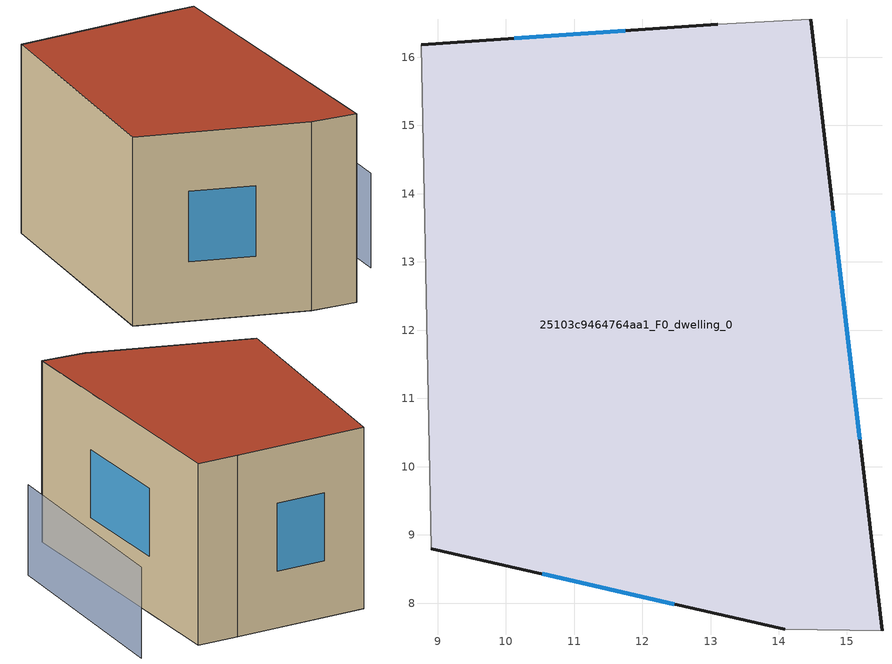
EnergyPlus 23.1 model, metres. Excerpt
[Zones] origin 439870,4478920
25103c9464764aa1_F0_dwelling_0
 floor ground (EU_floor_Construction): 15.51,7.59 14.47,16.56 13.11,16.48 8.77,16.18 8.91,8.8 14.09,7.61 z0
 wall outside (EU_wall_Construction): 14.09,7.61 8.91,8.8 / 8.77,16.18 13.11,16.48 / 14.47,16.56 15.51,7.59 z0:6
 wall adiabatic (EU_wall_Construction): 8.91,8.8 8.77,16.18 / 13.11,16.48 14.47,16.56 / 15.51,7.59 14.09,7.61 z0:6
 window (EU_Window_Construction): 12.47,7.99 10.53,8.43 / 10.13,16.28 11.75,16.39 / 14.79,13.75 15.18,10.4 z1.88:4.12
 roof outside (EU_roof_Construction): 14.47,16.56 15.51,7.59 14.09,7.61 8.91,8.8 8.77,16.18 13.11,16.48 z6
shading: 16.93,9.67 16.43,16.69 z0:3
[Building]
EU S2 Campaign: North Axis=0; Terrain=City; Solar Distribution=FullExterior
[Site:Location]
Madrid: Latitude=40.5; Longitude=-3.5; Time Zone=1; Elevation=609
[SizingPeriod:WeatherFileDays]
AnnualSizingPeriod: Begin Month=1; Begin Day of Month=1; End Month=12; End Day of Month=31; Day of Week for Start Day=Monday; Use Weather File Daylight Saving Period=No; Use Weather File Rain and Snow Indicators=No
[MATERIAL]
EU_InternalMass_Material: Roughness=MediumRough; Thickness=0.1; Conductivity=1; Density=1800; Specific Heat=900; Thermal Absorptance=0.9; Solar Absorptance=0.7; Visible Absorptance=0.7
[MATERIAL:NOMASS] Roughness=MediumRough; Thermal Absorptance=0.9; Solar Absorptance=0.7; Visible Absorptance=0.7
Name | Thermal Resistance
EU_wall_NoMass | 0.461255
EU_roof_NoMass | 0.289352
EU_floor_NoMass | 0.631313
[WINDOWMATERIAL:SIMPLEGLAZINGSYSTEM]
EU_Window_SimpleGlazing: UFactor=3.792; Solar Heat Gain Coefficient=0.85; Visible Transmittance=0.85
[CONSTRUCTION]
EU_wall_Construction: EU_wall_NoMass
EU_roof_Construction: EU_roof_NoMass
EU_floor_Construction: EU_floor_NoMass
EU_InternalMass_Construction: EU_InternalMass_Material
EU_Window_Construction: EU_Window_SimpleGlazing
[ZONE]
25103c9464764aa1_F0_dwelling_0: Type=1; Multiplier=1; Ceiling Height=autocalculate; Volume=305.224; Floor Area=autocalculate; Part of Total Floor Area=Yes
[INTERNALMASS]
25103c9464764aa1_F0_dwelling_0_EU_InternalMass: Construction=EU_InternalMass_Construction; Zone or ZoneList=25103c9464764aa1_F0_dwelling_0; Surface Area=50.8705
[OTHEREQUIPMENT]
EU_Step8_InternalGain_25103c9464764aa1_F0_dwelling_0_f000: Fuel Type=Electricity; Zone or ZoneList or Space or SpaceList=25103c9464764aa1_F0_dwelling_0; Schedule=EU_Step8_GainSchedule_25103c9464764aa1_F0_dwelling_0_f000; Design Level Calculation Method=Watts/Area; Power per Zone Floor Area=1; Fraction Latent=0; Fraction Radiant=0; Fraction Lost=0; Carbon Dioxide Generation Rate=0; EndUse Subcategory=EU_Step8_InternalGains
[ZONEVENTILATION:DESIGNFLOWRATE]
EU_ConstantAir_25103c9464764aa1_F0_dwelling_0: Zone or ZoneList or Space or SpaceList=25103c9464764aa1_F0_dwelling_0; Schedule=EU_AlwaysOn; Design Flow Rate Calculation Method=AirChanges/Hour; Air Changes per Hour=0.64; Ventilation Type=Natural; Fan Pressure Rise=0; Fan Total Efficiency=1; Constant Term Coefficient=1; Temperature Term Coefficient=0; Velocity Term Coefficient=0; Velocity Squared Term Coefficient=0; Minimum Indoor Temperature=-100; Maximum Indoor Temperature=100; Delta Temperature=-100; Minimum Outdoor Temperature=-100; Maximum Outdoor Temperature=100; Maximum Wind Speed=40
[HVACTEMPLATE:THERMOSTAT]
EU_HeatOnly_25103c9464764aa1_F0_dwelling_0: Constant Heating Setpoint=20; Constant Cooling Setpoint=50
[HVACTEMPLATE:ZONE:IDEALLOADSAIRSYSTEM]
25103c9464764aa1_F0_dwelling_0: Template Thermostat=EU_HeatOnly_25103c9464764aa1_F0_dwelling_0; System Availability Schedule=EU_AlwaysOn; Maximum Heating Supply Air Temperature=50; Minimum Cooling Supply Air Temperature=13; Maximum Heating Supply Air Humidity Ratio=0.0156; Minimum Cooling Supply Air Humidity Ratio=0.0077; Heating Limit=NoLimit; Cooling Limit=NoLimit; Heating Availability Schedule=EU_AlwaysOn; Cooling Availability Schedule=EU_CoolingOff; Dehumidification Control Type=ConstantSensibleHeatRatio; Cooling Sensible Heat Ratio=0.7; Dehumidification Setpoint=60; Humidification Control Type=None; Humidification Setpoint=30; Outdoor Air Method=None; Outdoor Air Flow Rate per Person=0.00944; Outdoor Air Flow Rate per Zone Floor Area=0; Outdoor Air Flow Rate per Zone=0; Demand Controlled Ventilation Type=None; Outdoor Air Economizer Type=NoEconomizer; Heat Recovery Type=None; Sensible Heat Recovery Effectiveness=0.7; Latent Heat Recovery Effectiveness=0.65
[SIZING:ZONE]
25103c9464764aa1_F0_dwelling_0: Zone Cooling Design Supply Air Temperature Input Method=SupplyAirTemperature; Zone Cooling Design Supply Air Temperature=13; Zone Heating Design Supply Air Temperature Input Method=SupplyAirTemperature; Zone Heating Design Supply Air Temperature=50; Zone Cooling Design Supply Air Humidity Ratio=0.008; Zone Heating Design Supply Air Humidity Ratio=0.008; Cooling Design Air Flow Method=DesignDay; Cooling Design Air Flow Rate=0; Cooling Minimum Air Flow per Zone Floor Area=0.000762; Cooling Minimum Air Flow=0; Cooling Minimum Air Flow Fraction=0.2; Heating Design Air Flow Method=DesignDay; Heating Design Air Flow Rate=0; Heating Maximum Air Flow per Zone Floor Area=0.002032; Heating Maximum Air Flow=0.141576; Heating Maximum Air Flow Fraction=0.3; Account for Dedicated Outdoor Air System=No; Dedicated Outdoor Air System Control Strategy=NeutralSupplyAir; Dedicated Outdoor Air Low Setpoint Temperature for Design=autosize; Dedicated Outdoor Air High Setpoint Temperature for Design=autosize; Zone Load Sizing Method=Sensible Load Only No Latent Load; Zone Latent Cooling Design Supply Air Humidity Ratio Input Method=HumidityRatioDifference; Zone Cooling Design Supply Air Humidity Ratio Difference=0.005; Zone Latent Heating Design Supply Air Humidity Ratio Input Method=HumidityRatioDifference; Zone Humidification Design Supply Air Humidity Ratio Difference=0.005
[SCHEDULE:CONSTANT]
Name | Hourly Value
EU_AlwaysOn | 1
EU_CoolingOff | 0
[SCHEDULE:FILE]
EU_Step8_GainSchedule_25103c9464764aa1_F0_dwelling_0_f000: File=../../schedules/25103c9464764aa1/25103c9464764aa1_F0_dwelling_0_f000_gain.csv; Column Number=1; Rows to Skip at Top=0; Number of Hours of Data=8760; Column Separator=Comma; Interpolate to Timestep=No; Minutes per Item=60; Adjust Schedule for Daylight Savings=Yes
